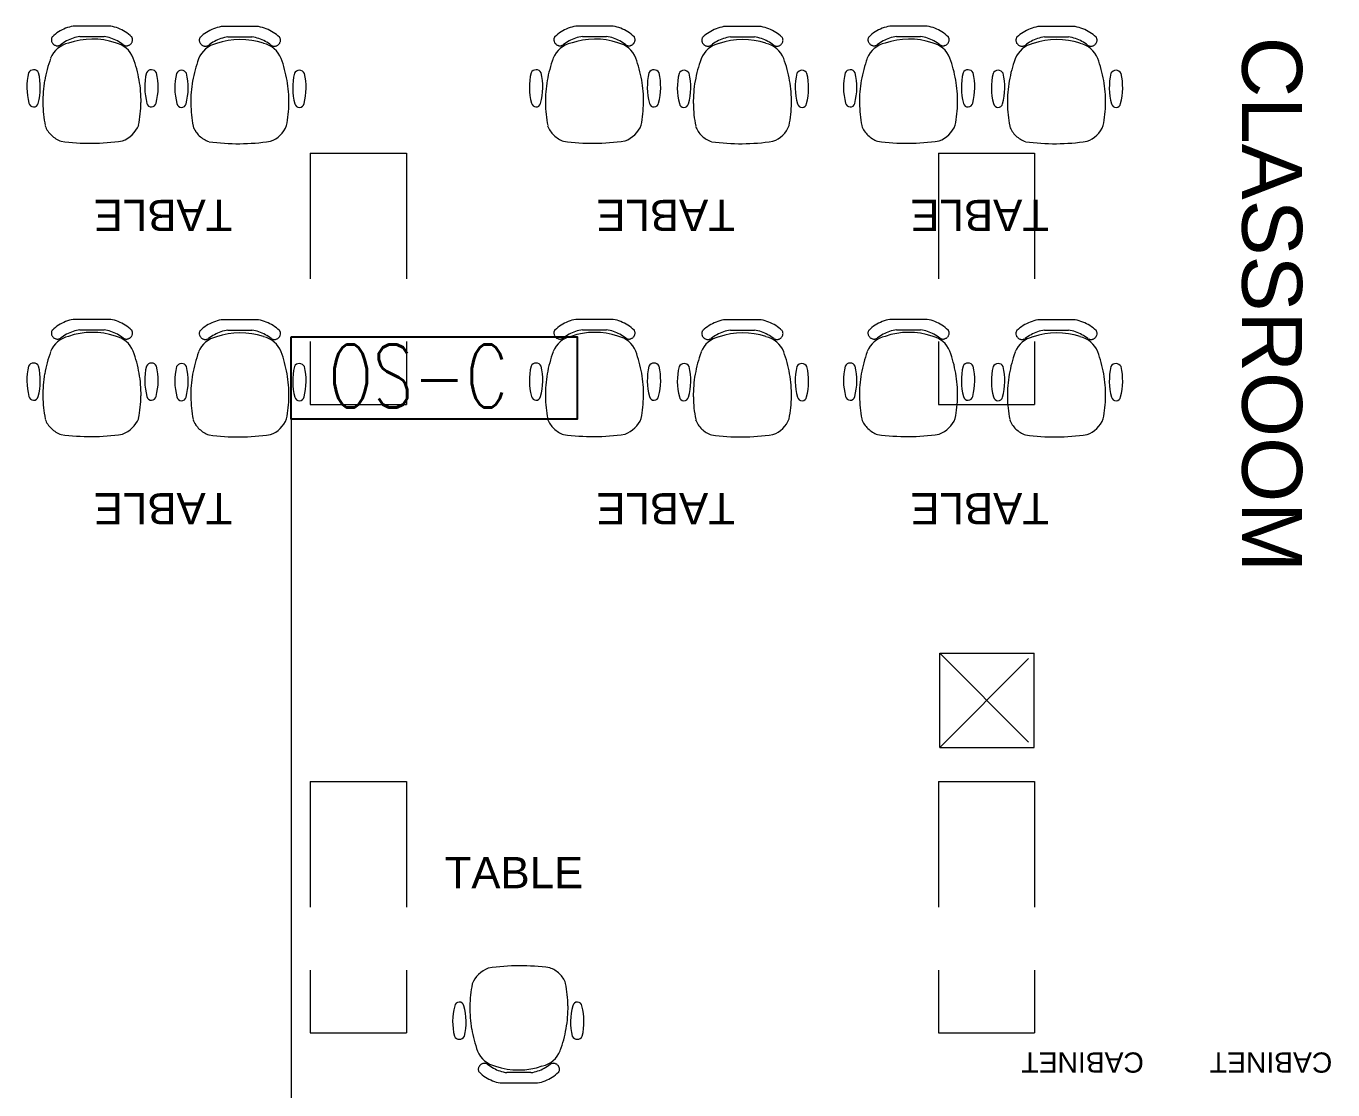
# Model space of a CAD drawing. Extents: x -6172 to 8039, y -4082 to 1639.
# Drawn here: x 520.6 to 770.3, y -257.9 to -54.8 of the extents above; entities that cross this region are included whole.
import ezdxf
from ezdxf.enums import TextEntityAlignment as Align

# ---------------------------------------------------------------- set-up
doc = ezdxf.new("R2010")
doc.units = 0
doc.header["$LTSCALE"] = 96
doc.header["$MEASUREMENT"] = 0
doc.linetypes.add('SHORT_DASHES', pattern=[0.375, 0.25, -0.125])
doc.layers.get('0').update_dxf_attribs({"linetype": 'CONTINUOUS', "lineweight": 0})
for name, color, linetype, lineweight in [('21', 7, 'CONTINUOUS', 0), ('A-ANNO-RMNA', 4, 'CONTINUOUS', 0), ('A-FURN-CHAR', 3, 'CONTINUOUS', 0), ('FLT-Peripheral Wiring', 214, 'CONTINUOUS', 0), ('NTS_NOT_TO_STANDARDS', 7, 'CONTINUOUS', 0)]:
    doc.layers.add(name, color=color, linetype=linetype, lineweight=lineweight)
doc.layers.add('FLT-Occupancy-Sensor', color=160, linetype='CONTINUOUS')
doc.styles.add('ARIAL', font='ARIAL', dxfattribs={"height": 0.2})
doc.styles.add('SIM-00', font='SIMPLEX.SHX', dxfattribs={"width": 0.75})

# ---------------------------------------------------------------- blocks, each defined once
blk = doc.blocks.new('ZZ000001')
at = {"layer": '21', "color": 7, "linetype": 'SHORT_DASHES'}
for p, q in [((574.91, -79.06), (574.91, -127.07)), ((574.91, -79.06), (593.29, -79.06)), ((593.29, -79.06), (593.29, -127.07)), ((694.92, -79.06), (694.92, -127.07)), ((694.92, -79.06), (713.29, -79.06)), ((713.29, -79.06), (713.29, -127.07)), ((574.91, -127.07), (593.29, -127.07)), ((694.92, -127.07), (713.29, -127.07)), ((695.17, -192.57), (713.17, -174.57)), ((695.17, -174.57), (713.17, -192.57)), ((695.17, -192.57), (695.17, -174.57)), ((695.17, -174.57), (713.17, -174.57)), ((713.17, -192.57), (713.17, -174.57)), ((695.17, -192.57), (713.17, -192.57)), ((574.91, -199.07), (574.91, -247.07)), ((574.91, -199.07), (593.29, -199.07)), ((593.29, -199.07), (593.29, -247.07)), ((694.92, -199.07), (694.92, -247.07)), ((694.92, -199.07), (713.29, -199.07)), ((713.29, -199.07), (713.29, -247.07)), ((574.91, -247.07), (593.29, -247.07)), ((694.92, -247.07), (713.29, -247.07))]:
    blk.add_line(p, q, dxfattribs=at)
blk = doc.blocks.new('ZZ000082')
at = {"layer": 'A-FURN-CHAR', "color": 8, "linetype": 'Continuous'}
for p, q in [((611.18, -256.62), (618.35, -256.62)), ((617.07, -254.65), (612.46, -254.65))]:
    blk.add_line(p, q, dxfattribs=at)
for centre, radius, start, end in [((615.06, -275.78), 41.53, 82.2403, 98.4682), ((618.98, -239.5), 5.14, 58.5538, 70.7376), ((610.75, -239.69), 5.3, 110.1727, 158.1288), ((619.03, -239.41), 5.04, 46.2029, 58.5517), ((619.09, -239.35), 4.96, 33.7159, 46.1974), ((619.12, -239.33), 4.91, 21.1507, 33.7063), ((628.8, -242.26), 23.4, 168.7952, 179.3789), ((600.74, -242.17), 23.4, 0.6235, 11.2042), ((613.69, -244.95), 11.58, 164.8601, 193.6697), ((603.39, -242.07), 0.891, 12.9938, 170.677), ((593.1, -244.97), 11.58, 346.3325, 15.5354), ((629.03, -242.26), 23.64, 179.3847, 189.8979), ((600.51, -242.17), 23.64, 350.1071, 0.6174), ((636.21, -244.97), 11.58, 164.467, 193.6699), ((625.92, -242.07), 0.891, 9.3254, 167.0085), ((615.62, -244.95), 11.58, 346.3326, 15.1422), ((629.41, -242.19), 24.02, 189.9022, 200.3038), ((600.13, -242.1), 24.02, 339.7042, 350.1031), ((603.4, -247.2), 1.08, 206.6789, 332.1039), ((625.91, -247.2), 1.08, 207.8985, 333.3234), ((611.27, -248.78), 4.73, 201.7202, 257.8365), ((618.26, -248.74), 4.73, 282.1659, 338.2822), ((608.15, -254.03), 1.14, 168.0972, 179.4295), ((608.14, -254.03), 1.13, 179.4292, 190.8271), ((608.13, -254.03), 1.12, 190.8283, 202.2768), ((608.16, -254.03), 1.15, 156.8329, 168.0953), ((608.13, -254.03), 1.11, 202.2812, 213.7574), ((608.17, -254.03), 1.16, 145.6342, 156.833), ((608.17, -254.04), 1.16, 134.4866, 145.6376), ((612.49, -249.13), 7.59, 225.9465, 237.2951), ((608.18, -254.04), 1.17, 123.3666, 134.4923), ((608.18, -254.04), 1.17, 112.2402, 123.3667), ((608.18, -254.03), 1.16, 101.0905, 112.244), ((608.17, -254.03), 1.16, 89.8912, 101.0941), ((608.17, -254.02), 1.15, 78.624, 89.8912), ((608.18, -254.01), 1.13, 67.2863, 78.6237), ((608.18, -254), 1.13, 55.8858, 67.2879), ((613.54, -247.12), 7.59, 231.2278, 241.3838), ((613.61, -247), 7.73, 241.3784, 251.4129), ((614.68, -240.06), 14.08, 251.7942, 288.9004), ((613.63, -246.92), 7.82, 251.4066, 261.3663), ((615.89, -246.92), 7.82, 278.6359, 288.5956), ((615.92, -247), 7.73, 288.5893, 298.6238), ((615.99, -247.12), 7.59, 298.6187, 308.7747), ((621.35, -254), 1.13, 112.7157, 124.1178), ((621.35, -254.01), 1.13, 101.3776, 112.715), ((621.35, -254.02), 1.15, 90.1134, 101.3806), ((617.04, -249.13), 7.59, 302.7072, 314.0557), ((621.35, -254.03), 1.16, 78.9075, 90.1105), ((621.35, -254.03), 1.16, 67.7588, 78.9124), ((621.35, -254.04), 1.17, 56.6334, 67.76), ((621.35, -254.04), 1.17, 45.5123, 56.6379), ((621.35, -254.04), 1.16, 34.3651, 45.5162), ((621.36, -254.03), 1.16, 23.1686, 34.3674), ((621.4, -254.03), 1.11, 326.2436, 337.7197), ((621.37, -254.03), 1.15, 11.9066, 23.169), ((621.4, -254.03), 1.12, 337.7269, 349.1754), ((621.38, -254.03), 1.14, 0.5741, 11.9064), ((621.39, -254.03), 1.13, 349.1746, 0.5725), ((612.57, -249.01), 7.73, 237.288, 248.4973), ((612.59, -248.94), 7.8, 248.4885, 259.6235), ((616.93, -248.94), 7.8, 280.379, 291.514), ((616.96, -249.01), 7.73, 291.5047, 302.7141)]:
    blk.add_arc(centre, radius, start, end, dxfattribs=at)
blk = doc.blocks.new('ZZ000116')
at = {"layer": 'A-FURN-CHAR', "color": 8, "linetype": 'Continuous'}
for p, q in [((661.05, -110.91), (653.88, -110.91)), ((655.16, -112.88), (659.78, -112.88))]:
    blk.add_line(p, q, dxfattribs=at)
for centre, radius, start, end in [((655.19, -118.4), 7.59, 122.7072, 134.0557), ((655.27, -118.52), 7.73, 111.5047, 122.7141), ((655.3, -118.59), 7.8, 100.379, 111.514), ((659.64, -118.59), 7.8, 68.4885, 79.6235), ((659.67, -118.52), 7.73, 57.288, 68.4973), ((659.74, -118.4), 7.59, 45.9465, 57.2951), ((653.97, -118.79), 4.73, 102.1659, 158.2822), ((650.84, -113.5), 1.13, 169.1746, 180.5725), ((650.85, -113.5), 1.14, 180.5741, 191.9064), ((650.84, -113.5), 1.12, 157.7269, 169.1754), ((650.86, -113.5), 1.15, 191.9066, 203.169), ((650.83, -113.5), 1.11, 146.2435, 157.7197), ((650.87, -113.5), 1.16, 203.1686, 214.3674), ((650.88, -113.49), 1.16, 214.3651, 225.5162), ((650.88, -113.49), 1.17, 225.5123, 236.6379), ((650.88, -113.49), 1.17, 236.6334, 247.76), ((650.88, -113.49), 1.16, 247.7588, 258.9124), ((650.88, -113.5), 1.16, 258.9075, 270.1105), ((650.88, -113.51), 1.15, 270.1134, 281.3806), ((650.88, -113.52), 1.13, 281.3776, 292.715), ((650.88, -113.53), 1.13, 292.7157, 304.1178), ((656.24, -120.41), 7.59, 118.6188, 128.7747), ((656.31, -120.53), 7.73, 108.5893, 118.6239), ((657.56, -127.47), 14.08, 71.7942, 108.9004), ((656.34, -120.61), 7.82, 98.6359, 108.5957), ((658.6, -120.61), 7.82, 71.4066, 81.3663), ((658.63, -120.53), 7.73, 61.3784, 71.4129), ((660.96, -118.75), 4.73, 21.7202, 77.8365), ((658.69, -120.41), 7.59, 51.2278, 61.3838), ((664.05, -113.53), 1.13, 235.8858, 247.2879), ((664.05, -113.52), 1.13, 247.2863, 258.6237), ((664.06, -113.51), 1.15, 258.624, 269.8912), ((664.06, -113.5), 1.16, 269.8912, 281.0941), ((664.06, -113.49), 1.16, 281.0905, 292.244), ((664.05, -113.49), 1.17, 292.2402, 303.3667), ((664.05, -113.49), 1.17, 303.3666, 314.4923), ((664.06, -113.49), 1.16, 314.4866, 325.6376), ((664.06, -113.5), 1.16, 325.6342, 336.833), ((664.1, -113.5), 1.11, 22.2813, 33.7574), ((664.1, -113.5), 1.12, 10.8283, 22.2768), ((664.07, -113.5), 1.15, 336.8329, 348.0953), ((664.08, -113.5), 1.14, 348.0972, 359.4295), ((664.09, -113.5), 1.13, 359.4292, 10.8271), ((672.1, -125.43), 24.02, 159.7041, 170.1031), ((642.82, -125.34), 24.02, 9.9022, 20.3038), ((646.32, -120.33), 1.08, 27.8985, 153.3234), ((636.02, -122.56), 11.58, 344.467, 13.6699), ((679.13, -122.56), 11.58, 166.3325, 195.5354), ((668.83, -120.33), 1.08, 26.6789, 152.1039), ((656.61, -122.58), 11.58, 166.3326, 195.1423), ((671.72, -125.36), 23.64, 170.1071, 180.6174), ((643.2, -125.27), 23.64, 359.3847, 9.8979), ((658.54, -122.58), 11.58, 344.8601, 13.6697), ((646.31, -125.46), 0.891, 189.3254, 347.0085), ((671.49, -125.36), 23.4, 180.6235, 191.2042), ((643.44, -125.27), 23.4, 348.7952, 359.3789), ((668.84, -125.46), 0.891, 192.9938, 350.677), ((653.11, -128.2), 4.91, 201.1507, 213.7063), ((653.14, -128.18), 4.96, 213.7158, 226.1974), ((653.2, -128.12), 5.04, 226.2029, 238.5517), ((661.48, -127.84), 5.3, 290.1727, 338.1288), ((653.25, -128.03), 5.14, 238.5538, 250.7376), ((657.18, -91.74), 41.53, 262.2404, 278.4682)]:
    blk.add_arc(centre, radius, start, end, dxfattribs=at)
blk = doc.blocks.new('ZZ000117')
at = {"layer": 'A-FURN-CHAR', "color": 8, "linetype": 'Continuous'}
for p, q in [((632.79, -110.83), (625.62, -110.83)), ((626.9, -112.8), (631.51, -112.79))]:
    blk.add_line(p, q, dxfattribs=at)
for centre, radius, start, end in [((626.93, -118.31), 7.59, 122.7072, 134.0557), ((627.01, -118.43), 7.73, 111.5047, 122.7141), ((627.04, -118.5), 7.8, 100.379, 111.514), ((631.37, -118.5), 7.8, 68.4885, 79.6235), ((631.4, -118.43), 7.73, 57.288, 68.4973), ((631.48, -118.31), 7.59, 45.9465, 57.2951), ((625.71, -118.7), 4.73, 102.1659, 158.2822), ((622.58, -113.42), 1.13, 169.1746, 180.5725), ((622.59, -113.42), 1.14, 180.5741, 191.9064), ((622.57, -113.42), 1.12, 157.7269, 169.1754), ((622.6, -113.41), 1.15, 191.9066, 203.169), ((622.57, -113.41), 1.11, 146.2435, 157.7197), ((622.61, -113.41), 1.16, 203.1686, 214.3674), ((622.62, -113.41), 1.16, 214.3651, 225.5162), ((622.62, -113.4), 1.17, 225.5123, 236.6379), ((622.62, -113.4), 1.17, 236.6334, 247.76), ((622.62, -113.41), 1.16, 247.7588, 258.9124), ((622.62, -113.42), 1.16, 258.9075, 270.1105), ((622.62, -113.43), 1.15, 270.1134, 281.3806), ((622.62, -113.44), 1.13, 281.3776, 292.715), ((622.62, -113.45), 1.13, 292.7157, 304.1178), ((627.98, -120.32), 7.59, 118.6188, 128.7747), ((628.05, -120.44), 7.73, 108.5893, 118.6239), ((629.29, -127.38), 14.08, 71.7942, 108.9004), ((628.08, -120.52), 7.82, 98.6359, 108.5957), ((630.34, -120.52), 7.82, 71.4066, 81.3663), ((630.36, -120.44), 7.73, 61.3784, 71.4129), ((632.7, -118.66), 4.73, 21.7202, 77.8365), ((630.43, -120.32), 7.59, 51.2278, 61.3838), ((635.79, -113.44), 1.13, 235.8858, 247.2879), ((635.79, -113.44), 1.13, 247.2863, 258.6237), ((635.8, -113.43), 1.15, 258.624, 269.8912), ((635.8, -113.42), 1.16, 269.8912, 281.0941), ((635.79, -113.41), 1.16, 281.0905, 292.244), ((635.79, -113.4), 1.17, 292.2402, 303.3667), ((635.79, -113.4), 1.17, 303.3666, 314.4923), ((635.8, -113.41), 1.16, 314.4866, 325.6376), ((635.8, -113.41), 1.16, 325.6342, 336.833), ((635.84, -113.41), 1.11, 22.2813, 33.7574), ((635.81, -113.41), 1.15, 336.8329, 348.0953), ((635.84, -113.42), 1.12, 10.8283, 22.2768), ((635.82, -113.42), 1.14, 348.0972, 359.4295), ((635.83, -113.42), 1.13, 359.4292, 10.8271), ((643.84, -125.34), 24.02, 159.7041, 170.1031), ((614.56, -125.25), 24.02, 9.9022, 20.3038), ((628.35, -122.49), 11.58, 166.3326, 195.1423), ((618.06, -120.24), 1.08, 27.8985, 153.3234), ((607.76, -122.47), 11.58, 344.467, 13.6699), ((650.87, -122.47), 11.58, 166.3325, 195.5354), ((640.57, -120.24), 1.08, 26.6789, 152.1039), ((630.28, -122.49), 11.58, 344.8601, 13.6697), ((643.46, -125.27), 23.64, 170.1071, 180.6174), ((614.94, -125.18), 23.64, 359.3847, 9.8979), ((618.05, -125.37), 0.891, 189.3254, 347.0085), ((643.23, -125.27), 23.4, 180.6235, 191.2042), ((615.17, -125.18), 23.4, 348.7952, 359.3789), ((640.58, -125.37), 0.891, 192.9938, 350.677), ((633.22, -127.75), 5.3, 290.1727, 338.1288), ((624.84, -128.12), 4.91, 201.1507, 213.7063), ((624.88, -128.09), 4.96, 213.7158, 226.1974), ((624.94, -128.03), 5.04, 226.2029, 238.5517), ((624.99, -127.95), 5.14, 238.5538, 250.7376), ((628.91, -91.66), 41.53, 262.2404, 278.4682)]:
    blk.add_arc(centre, radius, start, end, dxfattribs=at)
blk = doc.blocks.new('ZZ000120')
at = {"layer": 'A-FURN-CHAR', "color": 8, "linetype": 'Continuous'}
for p, q in [((721.05, -110.91), (713.88, -110.91)), ((715.16, -112.88), (719.78, -112.88))]:
    blk.add_line(p, q, dxfattribs=at)
for centre, radius, start, end in [((715.19, -118.4), 7.59, 122.7072, 134.0557), ((715.27, -118.52), 7.73, 111.5047, 122.7141), ((715.3, -118.59), 7.8, 100.379, 111.514), ((719.64, -118.59), 7.8, 68.4885, 79.6235), ((719.67, -118.52), 7.73, 57.288, 68.4973), ((719.74, -118.4), 7.59, 45.9465, 57.2951), ((713.97, -118.79), 4.73, 102.1659, 158.2822), ((710.84, -113.5), 1.13, 169.1746, 180.5725), ((710.85, -113.5), 1.14, 180.5741, 191.9064), ((710.84, -113.5), 1.12, 157.7269, 169.1754), ((710.86, -113.5), 1.15, 191.9066, 203.169), ((710.83, -113.5), 1.11, 146.2435, 157.7197), ((710.87, -113.5), 1.16, 203.1686, 214.3674), ((710.88, -113.49), 1.16, 214.3651, 225.5162), ((710.88, -113.49), 1.17, 225.5123, 236.6379), ((710.88, -113.49), 1.17, 236.6334, 247.76), ((710.88, -113.49), 1.16, 247.7588, 258.9124), ((710.88, -113.5), 1.16, 258.9075, 270.1105), ((710.88, -113.51), 1.15, 270.1134, 281.3806), ((710.88, -113.52), 1.13, 281.3776, 292.715), ((710.88, -113.53), 1.13, 292.7157, 304.1178), ((716.24, -120.41), 7.59, 118.6188, 128.7747), ((716.31, -120.53), 7.73, 108.5893, 118.6239), ((717.56, -127.47), 14.08, 71.7942, 108.9004), ((716.34, -120.61), 7.82, 98.6359, 108.5957), ((718.6, -120.61), 7.82, 71.4066, 81.3663), ((718.63, -120.53), 7.73, 61.3784, 71.4129), ((720.96, -118.75), 4.73, 21.7202, 77.8365), ((718.69, -120.41), 7.59, 51.2278, 61.3838), ((724.05, -113.53), 1.13, 235.8858, 247.2879), ((724.05, -113.52), 1.13, 247.2863, 258.6237), ((724.06, -113.51), 1.15, 258.624, 269.8912), ((724.06, -113.5), 1.16, 269.8912, 281.0941), ((724.06, -113.49), 1.16, 281.0905, 292.244), ((724.05, -113.49), 1.17, 292.2402, 303.3667), ((724.05, -113.49), 1.17, 303.3666, 314.4923), ((724.06, -113.49), 1.16, 314.4866, 325.6376), ((724.06, -113.5), 1.16, 325.6342, 336.833), ((724.1, -113.5), 1.11, 22.2813, 33.7574), ((724.1, -113.5), 1.12, 10.8283, 22.2768), ((724.07, -113.5), 1.15, 336.8329, 348.0953), ((724.08, -113.5), 1.14, 348.0972, 359.4295), ((724.09, -113.5), 1.13, 359.4292, 10.8271), ((732.1, -125.43), 24.02, 159.7041, 170.1031), ((702.82, -125.34), 24.02, 9.9022, 20.3038), ((706.32, -120.33), 1.08, 27.8985, 153.3234), ((696.02, -122.56), 11.58, 344.467, 13.6699), ((739.13, -122.56), 11.58, 166.3325, 195.5354), ((728.83, -120.33), 1.08, 26.6789, 152.1039), ((716.61, -122.58), 11.58, 166.3326, 195.1423), ((731.72, -125.36), 23.64, 170.1071, 180.6174), ((703.2, -125.27), 23.64, 359.3847, 9.8979), ((718.54, -122.58), 11.58, 344.8601, 13.6697), ((706.31, -125.46), 0.891, 189.3254, 347.0085), ((731.49, -125.36), 23.4, 180.6235, 191.2042), ((703.44, -125.27), 23.4, 348.7952, 359.3789), ((728.84, -125.46), 0.891, 192.9938, 350.677), ((713.11, -128.2), 4.91, 201.1507, 213.7063), ((713.14, -128.18), 4.96, 213.7158, 226.1974), ((713.2, -128.12), 5.04, 226.2029, 238.5517), ((721.48, -127.84), 5.3, 290.1727, 338.1288), ((713.25, -128.03), 5.14, 238.5538, 250.7376), ((717.18, -91.74), 41.53, 262.2404, 278.4682)]:
    blk.add_arc(centre, radius, start, end, dxfattribs=at)
blk = doc.blocks.new('ZZ000121')
at = {"layer": 'A-FURN-CHAR', "color": 8, "linetype": 'Continuous'}
for p, q in [((692.79, -110.83), (685.62, -110.83)), ((686.9, -112.8), (691.51, -112.79))]:
    blk.add_line(p, q, dxfattribs=at)
for centre, radius, start, end in [((686.93, -118.31), 7.59, 122.7072, 134.0557), ((687.01, -118.43), 7.73, 111.5047, 122.7141), ((687.04, -118.5), 7.8, 100.379, 111.514), ((691.38, -118.5), 7.8, 68.4885, 79.6235), ((691.4, -118.43), 7.73, 57.288, 68.4973), ((691.48, -118.31), 7.59, 45.9465, 57.2951), ((685.71, -118.7), 4.73, 102.1659, 158.2822), ((682.58, -113.42), 1.13, 169.1746, 180.5725), ((682.59, -113.42), 1.14, 180.5741, 191.9064), ((682.57, -113.42), 1.12, 157.7269, 169.1754), ((682.6, -113.41), 1.15, 191.9066, 203.169), ((682.57, -113.41), 1.11, 146.2435, 157.7197), ((682.61, -113.41), 1.16, 203.1686, 214.3674), ((682.62, -113.41), 1.16, 214.3651, 225.5162), ((682.62, -113.4), 1.17, 225.5123, 236.6379), ((682.62, -113.4), 1.17, 236.6334, 247.76), ((682.62, -113.41), 1.16, 247.7588, 258.9124), ((682.62, -113.42), 1.16, 258.9075, 270.1105), ((682.62, -113.43), 1.15, 270.1134, 281.3806), ((682.62, -113.44), 1.13, 281.3776, 292.715), ((682.62, -113.45), 1.13, 292.7157, 304.1178), ((687.98, -120.32), 7.59, 118.6188, 128.7747), ((688.05, -120.44), 7.73, 108.5893, 118.6239), ((689.29, -127.38), 14.08, 71.7942, 108.9004), ((688.08, -120.52), 7.82, 98.6359, 108.5957), ((690.34, -120.52), 7.82, 71.4066, 81.3663), ((690.36, -120.44), 7.73, 61.3784, 71.4129), ((692.7, -118.66), 4.73, 21.7202, 77.8365), ((690.43, -120.32), 7.59, 51.2278, 61.3838), ((695.79, -113.44), 1.13, 235.8858, 247.2879), ((695.79, -113.44), 1.13, 247.2863, 258.6237), ((695.8, -113.43), 1.15, 258.624, 269.8912), ((695.8, -113.42), 1.16, 269.8912, 281.0941), ((695.79, -113.41), 1.16, 281.0905, 292.244), ((695.79, -113.4), 1.17, 292.2402, 303.3667), ((695.79, -113.4), 1.17, 303.3666, 314.4923), ((695.8, -113.41), 1.16, 314.4866, 325.6376), ((695.8, -113.41), 1.16, 325.6342, 336.833), ((695.84, -113.41), 1.11, 22.2813, 33.7574), ((695.81, -113.41), 1.15, 336.8329, 348.0953), ((695.84, -113.42), 1.12, 10.8283, 22.2768), ((695.82, -113.42), 1.14, 348.0972, 359.4295), ((695.83, -113.42), 1.13, 359.4292, 10.8271), ((703.84, -125.34), 24.02, 159.7041, 170.1031), ((674.56, -125.25), 24.02, 9.9022, 20.3038), ((688.35, -122.49), 11.58, 166.3326, 195.1423), ((678.06, -120.24), 1.08, 27.8985, 153.3234), ((667.76, -122.47), 11.58, 344.467, 13.6699), ((710.87, -122.47), 11.58, 166.3325, 195.5354), ((700.57, -120.24), 1.08, 26.6789, 152.1039), ((690.28, -122.49), 11.58, 344.8601, 13.6697), ((703.46, -125.27), 23.64, 170.1071, 180.6174), ((674.94, -125.18), 23.64, 359.3847, 9.8979), ((678.05, -125.37), 0.891, 189.3254, 347.0085), ((703.23, -125.27), 23.4, 180.6235, 191.2042), ((675.17, -125.18), 23.4, 348.7952, 359.3789), ((700.58, -125.37), 0.891, 192.9938, 350.677), ((693.22, -127.75), 5.3, 290.1727, 338.1288), ((684.84, -128.12), 4.91, 201.1507, 213.7063), ((684.88, -128.09), 4.96, 213.7158, 226.1974), ((684.94, -128.03), 5.04, 226.2029, 238.5517), ((684.99, -127.95), 5.14, 238.5538, 250.7376), ((688.91, -91.66), 41.53, 262.2404, 278.4682)]:
    blk.add_arc(centre, radius, start, end, dxfattribs=at)
blk = doc.blocks.new('ZZ000122')
at = {"layer": 'A-FURN-CHAR', "color": 8, "linetype": 'Continuous'}
for p, q in [((661.05, -54.91), (653.88, -54.91)), ((655.16, -56.88), (659.78, -56.88))]:
    blk.add_line(p, q, dxfattribs=at)
for centre, radius, start, end in [((655.3, -62.59), 7.8, 100.379, 111.514), ((659.64, -62.59), 7.8, 68.4885, 79.6235), ((650.84, -57.5), 1.13, 169.1746, 180.5725), ((650.84, -57.5), 1.12, 157.7269, 169.1754), ((650.83, -57.5), 1.11, 146.2435, 157.7197), ((655.19, -62.4), 7.59, 122.7072, 134.0557), ((655.27, -62.52), 7.73, 111.5047, 122.7141), ((656.31, -64.53), 7.73, 108.5893, 118.6239), ((657.56, -71.47), 14.08, 71.7942, 108.9004), ((656.34, -64.61), 7.82, 98.6359, 108.5957), ((658.6, -64.61), 7.82, 71.4066, 81.3663), ((658.63, -64.53), 7.73, 61.3784, 71.4129), ((659.67, -62.52), 7.73, 57.288, 68.4973), ((659.74, -62.4), 7.59, 45.9465, 57.2951), ((664.1, -57.5), 1.11, 22.2813, 33.7574), ((664.1, -57.5), 1.12, 10.8283, 22.2768), ((664.09, -57.5), 1.13, 359.4292, 10.8271), ((653.97, -62.79), 4.73, 102.1659, 158.2822), ((650.85, -57.5), 1.14, 180.5741, 191.9064), ((650.86, -57.5), 1.15, 191.9066, 203.169), ((650.87, -57.5), 1.16, 203.1686, 214.3674), ((650.88, -57.49), 1.16, 214.3651, 225.5162), ((650.88, -57.49), 1.17, 225.5123, 236.6379), ((650.88, -57.49), 1.17, 236.6334, 247.76), ((650.88, -57.49), 1.16, 247.7588, 258.9124), ((650.88, -57.5), 1.16, 258.9075, 270.1105), ((650.88, -57.51), 1.15, 270.1134, 281.3806), ((650.88, -57.52), 1.13, 281.3776, 292.715), ((650.88, -57.53), 1.13, 292.7157, 304.1178), ((656.24, -64.41), 7.59, 118.6188, 128.7747), ((660.96, -62.75), 4.73, 21.7202, 77.8365), ((658.69, -64.41), 7.59, 51.2278, 61.3838), ((664.05, -57.53), 1.13, 235.8858, 247.2879), ((664.05, -57.52), 1.13, 247.2863, 258.6237), ((664.06, -57.51), 1.15, 258.624, 269.8912), ((664.06, -57.5), 1.16, 269.8912, 281.0941), ((664.06, -57.49), 1.16, 281.0905, 292.244), ((664.05, -57.49), 1.17, 292.2402, 303.3667), ((664.05, -57.49), 1.17, 303.3666, 314.4923), ((664.06, -57.49), 1.16, 314.4866, 325.6376), ((664.06, -57.5), 1.16, 325.6342, 336.833), ((664.07, -57.5), 1.15, 336.8329, 348.0953), ((664.08, -57.5), 1.14, 348.0972, 359.4295), ((672.1, -69.43), 24.02, 159.7041, 170.1031), ((642.82, -69.34), 24.02, 9.9022, 20.3038), ((656.61, -66.58), 11.58, 166.3326, 195.1423), ((646.32, -64.33), 1.08, 27.8985, 153.3234), ((636.02, -66.56), 11.58, 344.467, 13.6699), ((679.13, -66.56), 11.58, 166.3325, 195.5354), ((668.83, -64.33), 1.08, 26.6789, 152.1039), ((658.54, -66.58), 11.58, 344.8601, 13.6697), ((671.72, -69.36), 23.64, 170.1071, 180.6174), ((643.2, -69.27), 23.64, 359.3847, 9.8979), ((646.31, -69.46), 0.891, 189.3254, 347.0085), ((671.49, -69.36), 23.4, 180.6235, 191.2042), ((643.44, -69.27), 23.4, 348.7952, 359.3789), ((668.84, -69.46), 0.891, 192.9938, 350.677), ((653.11, -72.2), 4.91, 201.1507, 213.7063), ((661.48, -71.84), 5.3, 290.1727, 338.1288), ((653.14, -72.18), 4.96, 213.7158, 226.1974), ((653.2, -72.12), 5.04, 226.2029, 238.5517), ((653.25, -72.03), 5.14, 238.5538, 250.7376), ((657.18, -35.74), 41.53, 262.2404, 278.4682)]:
    blk.add_arc(centre, radius, start, end, dxfattribs=at)
blk = doc.blocks.new('ZZ000123')
at = {"layer": 'A-FURN-CHAR', "color": 8, "linetype": 'Continuous'}
for p, q in [((632.79, -54.83), (625.62, -54.83)), ((626.9, -56.8), (631.51, -56.79))]:
    blk.add_line(p, q, dxfattribs=at)
for centre, radius, start, end in [((627.04, -62.5), 7.8, 100.379, 111.514), ((631.37, -62.5), 7.8, 68.4885, 79.6235), ((622.58, -57.42), 1.13, 169.1746, 180.5725), ((622.57, -57.42), 1.12, 157.7269, 169.1754), ((622.57, -57.41), 1.11, 146.2435, 157.7197), ((626.93, -62.31), 7.59, 122.7072, 134.0557), ((627.01, -62.43), 7.73, 111.5047, 122.7141), ((628.05, -64.44), 7.73, 108.5893, 118.6239), ((629.29, -71.38), 14.08, 71.7942, 108.9004), ((628.08, -64.52), 7.82, 98.6359, 108.5957), ((630.34, -64.52), 7.82, 71.4066, 81.3663), ((630.36, -64.44), 7.73, 61.3784, 71.4129), ((631.4, -62.43), 7.73, 57.288, 68.4973), ((631.48, -62.31), 7.59, 45.9465, 57.2951), ((635.84, -57.41), 1.11, 22.2813, 33.7574), ((635.84, -57.42), 1.12, 10.8283, 22.2768), ((635.83, -57.42), 1.13, 359.4292, 10.8271), ((625.71, -62.7), 4.73, 102.1659, 158.2822), ((622.59, -57.42), 1.14, 180.5741, 191.9064), ((622.6, -57.41), 1.15, 191.9066, 203.169), ((622.61, -57.41), 1.16, 203.1686, 214.3674), ((622.62, -57.41), 1.16, 214.3651, 225.5162), ((622.62, -57.4), 1.17, 225.5123, 236.6379), ((622.62, -57.4), 1.17, 236.6334, 247.76), ((622.62, -57.41), 1.16, 247.7588, 258.9124), ((622.62, -57.42), 1.16, 258.9075, 270.1105), ((622.62, -57.43), 1.15, 270.1134, 281.3806), ((622.62, -57.44), 1.13, 281.3776, 292.715), ((622.62, -57.45), 1.13, 292.7157, 304.1178), ((627.98, -64.32), 7.59, 118.6188, 128.7747), ((632.7, -62.66), 4.73, 21.7202, 77.8365), ((630.43, -64.32), 7.59, 51.2278, 61.3838), ((635.79, -57.44), 1.13, 235.8858, 247.2879), ((635.79, -57.44), 1.13, 247.2863, 258.6237), ((635.8, -57.43), 1.15, 258.624, 269.8912), ((635.8, -57.42), 1.16, 269.8912, 281.0941), ((635.79, -57.41), 1.16, 281.0905, 292.244), ((635.79, -57.4), 1.17, 292.2402, 303.3667), ((635.79, -57.4), 1.17, 303.3666, 314.4923), ((635.8, -57.41), 1.16, 314.4866, 325.6376), ((635.8, -57.41), 1.16, 325.6342, 336.833), ((635.81, -57.41), 1.15, 336.8329, 348.0953), ((635.82, -57.42), 1.14, 348.0972, 359.4295), ((643.84, -69.34), 24.02, 159.7041, 170.1031), ((614.56, -69.25), 24.02, 9.9022, 20.3038), ((628.35, -66.49), 11.58, 166.3326, 195.1423), ((618.06, -64.24), 1.08, 27.8985, 153.3234), ((607.76, -66.47), 11.58, 344.467, 13.6699), ((650.87, -66.47), 11.58, 166.3325, 195.5354), ((640.57, -64.24), 1.08, 26.6789, 152.1039), ((630.28, -66.49), 11.58, 344.8601, 13.6697), ((643.46, -69.27), 23.64, 170.1071, 180.6174), ((614.94, -69.18), 23.64, 359.3847, 9.8979), ((618.05, -69.37), 0.891, 189.3254, 347.0085), ((643.23, -69.27), 23.4, 180.6235, 191.2042), ((615.17, -69.18), 23.4, 348.7952, 359.3789), ((640.58, -69.37), 0.891, 192.9938, 350.677), ((624.84, -72.12), 4.91, 201.1507, 213.7063), ((624.88, -72.09), 4.96, 213.7158, 226.1974), ((633.22, -71.75), 5.3, 290.1727, 338.1288), ((624.94, -72.03), 5.04, 226.2029, 238.5517), ((624.99, -71.95), 5.14, 238.5538, 250.7376), ((628.91, -35.66), 41.53, 262.2404, 278.4682)]:
    blk.add_arc(centre, radius, start, end, dxfattribs=at)
blk = doc.blocks.new('ZZ000125')
at = {"layer": 'A-FURN-CHAR', "color": 8, "linetype": 'Continuous'}
for p, q in [((721.05, -54.91), (713.88, -54.91)), ((715.16, -56.88), (719.78, -56.88))]:
    blk.add_line(p, q, dxfattribs=at)
for centre, radius, start, end in [((715.3, -62.59), 7.8, 100.379, 111.514), ((719.64, -62.59), 7.8, 68.4885, 79.6235), ((710.84, -57.5), 1.13, 169.1746, 180.5725), ((710.84, -57.5), 1.12, 157.7269, 169.1754), ((710.83, -57.5), 1.11, 146.2435, 157.7197), ((715.19, -62.4), 7.59, 122.7072, 134.0557), ((715.27, -62.52), 7.73, 111.5047, 122.7141), ((716.31, -64.53), 7.73, 108.5893, 118.6239), ((717.56, -71.47), 14.08, 71.7942, 108.9004), ((716.34, -64.61), 7.82, 98.6359, 108.5957), ((718.6, -64.61), 7.82, 71.4066, 81.3663), ((718.63, -64.53), 7.73, 61.3784, 71.4129), ((719.67, -62.52), 7.73, 57.288, 68.4973), ((719.74, -62.4), 7.59, 45.9465, 57.2951), ((724.1, -57.5), 1.11, 22.2813, 33.7574), ((724.1, -57.5), 1.12, 10.8283, 22.2768), ((724.09, -57.5), 1.13, 359.4292, 10.8271), ((713.97, -62.79), 4.73, 102.1659, 158.2822), ((710.85, -57.5), 1.14, 180.5741, 191.9064), ((710.86, -57.5), 1.15, 191.9066, 203.169), ((710.87, -57.5), 1.16, 203.1686, 214.3674), ((710.88, -57.49), 1.16, 214.3651, 225.5162), ((710.88, -57.49), 1.17, 225.5123, 236.6379), ((710.88, -57.49), 1.17, 236.6334, 247.76), ((710.88, -57.49), 1.16, 247.7588, 258.9124), ((710.88, -57.5), 1.16, 258.9075, 270.1105), ((710.88, -57.51), 1.15, 270.1134, 281.3806), ((710.88, -57.52), 1.13, 281.3776, 292.715), ((710.88, -57.53), 1.13, 292.7157, 304.1178), ((716.24, -64.41), 7.59, 118.6188, 128.7747), ((720.96, -62.75), 4.73, 21.7202, 77.8365), ((718.69, -64.41), 7.59, 51.2278, 61.3838), ((724.05, -57.53), 1.13, 235.8858, 247.2879), ((724.05, -57.52), 1.13, 247.2863, 258.6237), ((724.06, -57.51), 1.15, 258.624, 269.8912), ((724.06, -57.5), 1.16, 269.8912, 281.0941), ((724.06, -57.49), 1.16, 281.0905, 292.244), ((724.05, -57.49), 1.17, 292.2402, 303.3667), ((724.05, -57.49), 1.17, 303.3666, 314.4923), ((724.06, -57.49), 1.16, 314.4866, 325.6376), ((724.06, -57.5), 1.16, 325.6342, 336.833), ((724.07, -57.5), 1.15, 336.8329, 348.0953), ((724.08, -57.5), 1.14, 348.0972, 359.4295), ((732.1, -69.43), 24.02, 159.7041, 170.1031), ((702.82, -69.34), 24.02, 9.9022, 20.3038), ((716.61, -66.58), 11.58, 166.3326, 195.1423), ((706.32, -64.33), 1.08, 27.8985, 153.3234), ((696.02, -66.56), 11.58, 344.467, 13.6699), ((739.13, -66.56), 11.58, 166.3325, 195.5354), ((728.83, -64.33), 1.08, 26.6789, 152.1039), ((718.54, -66.58), 11.58, 344.8601, 13.6697), ((731.72, -69.36), 23.64, 170.1071, 180.6174), ((703.2, -69.27), 23.64, 359.3847, 9.8979), ((706.31, -69.46), 0.891, 189.3254, 347.0085), ((731.49, -69.36), 23.4, 180.6235, 191.2042), ((703.44, -69.27), 23.4, 348.7952, 359.3789), ((728.84, -69.46), 0.891, 192.9938, 350.677), ((713.11, -72.2), 4.91, 201.1507, 213.7063), ((721.48, -71.84), 5.3, 290.1727, 338.1288), ((713.14, -72.18), 4.96, 213.7158, 226.1974), ((713.2, -72.12), 5.04, 226.2029, 238.5517), ((713.25, -72.03), 5.14, 238.5538, 250.7376), ((717.18, -35.74), 41.53, 262.2404, 278.4682)]:
    blk.add_arc(centre, radius, start, end, dxfattribs=at)
blk = doc.blocks.new('ZZ000126')
at = {"layer": 'A-FURN-CHAR', "color": 8, "linetype": 'Continuous'}
for p, q in [((692.79, -54.83), (685.62, -54.83)), ((686.9, -56.8), (691.51, -56.79))]:
    blk.add_line(p, q, dxfattribs=at)
for centre, radius, start, end in [((687.04, -62.5), 7.8, 100.379, 111.514), ((691.38, -62.5), 7.8, 68.4885, 79.6235), ((682.58, -57.42), 1.13, 169.1746, 180.5725), ((682.57, -57.42), 1.12, 157.7269, 169.1754), ((682.57, -57.41), 1.11, 146.2435, 157.7197), ((686.93, -62.31), 7.59, 122.7072, 134.0557), ((687.01, -62.43), 7.73, 111.5047, 122.7141), ((688.05, -64.44), 7.73, 108.5893, 118.6239), ((689.29, -71.38), 14.08, 71.7942, 108.9004), ((688.08, -64.52), 7.82, 98.6359, 108.5957), ((690.34, -64.52), 7.82, 71.4066, 81.3663), ((690.36, -64.44), 7.73, 61.3784, 71.4129), ((691.4, -62.43), 7.73, 57.288, 68.4973), ((691.48, -62.31), 7.59, 45.9465, 57.2951), ((695.84, -57.41), 1.11, 22.2813, 33.7574), ((695.84, -57.42), 1.12, 10.8283, 22.2768), ((695.83, -57.42), 1.13, 359.4292, 10.8271), ((685.71, -62.7), 4.73, 102.1659, 158.2822), ((682.59, -57.42), 1.14, 180.5741, 191.9064), ((682.6, -57.41), 1.15, 191.9066, 203.169), ((682.61, -57.41), 1.16, 203.1686, 214.3674), ((682.62, -57.41), 1.16, 214.3651, 225.5162), ((682.62, -57.4), 1.17, 225.5123, 236.6379), ((682.62, -57.4), 1.17, 236.6334, 247.76), ((682.62, -57.41), 1.16, 247.7588, 258.9124), ((682.62, -57.42), 1.16, 258.9075, 270.1105), ((682.62, -57.43), 1.15, 270.1134, 281.3806), ((682.62, -57.44), 1.13, 281.3776, 292.715), ((682.62, -57.45), 1.13, 292.7157, 304.1178), ((687.98, -64.32), 7.59, 118.6188, 128.7747), ((692.7, -62.66), 4.73, 21.7202, 77.8365), ((690.43, -64.32), 7.59, 51.2278, 61.3838), ((695.79, -57.44), 1.13, 235.8858, 247.2879), ((695.79, -57.44), 1.13, 247.2863, 258.6237), ((695.8, -57.43), 1.15, 258.624, 269.8912), ((695.8, -57.42), 1.16, 269.8912, 281.0941), ((695.79, -57.41), 1.16, 281.0905, 292.244), ((695.79, -57.4), 1.17, 292.2402, 303.3667), ((695.79, -57.4), 1.17, 303.3666, 314.4923), ((695.8, -57.41), 1.16, 314.4866, 325.6376), ((695.8, -57.41), 1.16, 325.6342, 336.833), ((695.81, -57.41), 1.15, 336.8329, 348.0953), ((695.82, -57.42), 1.14, 348.0972, 359.4295), ((703.84, -69.34), 24.02, 159.7041, 170.1031), ((674.56, -69.25), 24.02, 9.9022, 20.3038), ((688.35, -66.49), 11.58, 166.3326, 195.1423), ((678.06, -64.24), 1.08, 27.8985, 153.3234), ((667.76, -66.47), 11.58, 344.467, 13.6699), ((710.87, -66.47), 11.58, 166.3325, 195.5354), ((700.57, -64.24), 1.08, 26.6789, 152.1039), ((690.28, -66.49), 11.58, 344.8601, 13.6697), ((703.46, -69.27), 23.64, 170.1071, 180.6174), ((674.94, -69.18), 23.64, 359.3847, 9.8979), ((678.05, -69.37), 0.891, 189.3254, 347.0085), ((703.23, -69.27), 23.4, 180.6235, 191.2042), ((675.17, -69.18), 23.4, 348.7952, 359.3789), ((700.58, -69.37), 0.891, 192.9938, 350.677), ((684.84, -72.12), 4.91, 201.1507, 213.7063), ((684.88, -72.09), 4.96, 213.7158, 226.1974), ((693.22, -71.75), 5.3, 290.1727, 338.1288), ((684.94, -72.03), 5.04, 226.2029, 238.5517), ((684.99, -71.95), 5.14, 238.5538, 250.7376), ((688.91, -35.66), 41.53, 262.2404, 278.4682)]:
    blk.add_arc(centre, radius, start, end, dxfattribs=at)
blk = doc.blocks.new('ZZ000132')
at = {"layer": 'A-FURN-CHAR', "color": 8, "linetype": 'Continuous'}
for p, q in [((565.05, -110.91), (557.88, -110.91)), ((559.16, -112.88), (563.78, -112.88))]:
    blk.add_line(p, q, dxfattribs=at)
for centre, radius, start, end in [((559.19, -118.4), 7.59, 122.7072, 134.0557), ((559.27, -118.52), 7.73, 111.5047, 122.7141), ((559.3, -118.59), 7.8, 100.379, 111.514), ((563.64, -118.59), 7.8, 68.4885, 79.6235), ((563.67, -118.52), 7.73, 57.288, 68.4973), ((563.74, -118.4), 7.59, 45.9465, 57.2951), ((557.97, -118.79), 4.73, 102.1659, 158.2822), ((554.84, -113.5), 1.13, 169.1746, 180.5725), ((554.85, -113.5), 1.14, 180.5741, 191.9064), ((554.84, -113.5), 1.12, 157.7269, 169.1754), ((554.86, -113.5), 1.15, 191.9066, 203.169), ((554.83, -113.5), 1.11, 146.2435, 157.7197), ((554.87, -113.5), 1.16, 203.1686, 214.3674), ((554.88, -113.49), 1.16, 214.3651, 225.5162), ((554.88, -113.49), 1.17, 225.5123, 236.6379), ((554.88, -113.49), 1.17, 236.6334, 247.76), ((554.88, -113.49), 1.16, 247.7588, 258.9124), ((554.88, -113.5), 1.16, 258.9075, 270.1105), ((554.88, -113.51), 1.15, 270.1134, 281.3806), ((554.88, -113.52), 1.13, 281.3776, 292.715), ((554.88, -113.53), 1.13, 292.7157, 304.1178), ((560.24, -120.41), 7.59, 118.6188, 128.7747), ((560.31, -120.53), 7.73, 108.5893, 118.6239), ((561.56, -127.47), 14.08, 71.7942, 108.9004), ((560.34, -120.61), 7.82, 98.6359, 108.5957), ((562.6, -120.61), 7.82, 71.4066, 81.3663), ((562.63, -120.53), 7.73, 61.3784, 71.4129), ((564.96, -118.75), 4.73, 21.7202, 77.8365), ((562.69, -120.41), 7.59, 51.2278, 61.3838), ((568.05, -113.53), 1.13, 235.8858, 247.2879), ((568.05, -113.52), 1.13, 247.2863, 258.6237), ((568.06, -113.51), 1.15, 258.624, 269.8912), ((568.06, -113.5), 1.16, 269.8912, 281.0941), ((568.06, -113.49), 1.16, 281.0905, 292.244), ((568.05, -113.49), 1.17, 292.2402, 303.3667), ((568.05, -113.49), 1.17, 303.3666, 314.4923), ((568.06, -113.49), 1.16, 314.4866, 325.6376), ((568.06, -113.5), 1.16, 325.6342, 336.833), ((568.1, -113.5), 1.11, 22.2813, 33.7574), ((568.1, -113.5), 1.12, 10.8283, 22.2768), ((568.07, -113.5), 1.15, 336.8329, 348.0953), ((568.08, -113.5), 1.14, 348.0972, 359.4295), ((568.09, -113.5), 1.13, 359.4292, 10.8271), ((576.1, -125.43), 24.02, 159.7041, 170.1031), ((546.82, -125.34), 24.02, 9.9022, 20.3038), ((550.32, -120.33), 1.08, 27.8985, 153.3234), ((540.02, -122.56), 11.58, 344.467, 13.6699), ((583.13, -122.56), 11.58, 166.3325, 195.5354), ((572.83, -120.33), 1.08, 26.6789, 152.1039), ((560.61, -122.58), 11.58, 166.3326, 195.1423), ((575.72, -125.36), 23.64, 170.1071, 180.6174), ((547.2, -125.27), 23.64, 359.3847, 9.8979), ((562.54, -122.58), 11.58, 344.8601, 13.6697), ((550.31, -125.46), 0.891, 189.3254, 347.0085), ((575.49, -125.36), 23.4, 180.6235, 191.2042), ((547.44, -125.27), 23.4, 348.7952, 359.3789), ((572.84, -125.46), 0.891, 192.9938, 350.677), ((557.11, -128.2), 4.91, 201.1507, 213.7063), ((557.14, -128.18), 4.96, 213.7158, 226.1974), ((557.2, -128.12), 5.04, 226.2029, 238.5517), ((565.48, -127.84), 5.3, 290.1727, 338.1288), ((557.25, -128.03), 5.14, 238.5538, 250.7376), ((561.18, -91.74), 41.53, 262.2404, 278.4682)]:
    blk.add_arc(centre, radius, start, end, dxfattribs=at)
blk = doc.blocks.new('ZZ000133')
at = {"layer": 'A-FURN-CHAR', "color": 8, "linetype": 'Continuous'}
for p, q in [((536.79, -110.83), (529.62, -110.83)), ((530.9, -112.8), (535.51, -112.79))]:
    blk.add_line(p, q, dxfattribs=at)
for centre, radius, start, end in [((530.93, -118.31), 7.59, 122.7072, 134.0557), ((531.01, -118.43), 7.73, 111.5047, 122.7141), ((531.04, -118.5), 7.8, 100.379, 111.514), ((535.37, -118.5), 7.8, 68.4885, 79.6235), ((535.4, -118.43), 7.73, 57.288, 68.4973), ((535.48, -118.31), 7.59, 45.9465, 57.2951), ((529.71, -118.7), 4.73, 102.1659, 158.2822), ((526.58, -113.42), 1.13, 169.1746, 180.5725), ((526.59, -113.42), 1.14, 180.5741, 191.9064), ((526.57, -113.42), 1.12, 157.7269, 169.1754), ((526.6, -113.41), 1.15, 191.9066, 203.169), ((526.57, -113.41), 1.11, 146.2435, 157.7197), ((526.61, -113.41), 1.16, 203.1686, 214.3674), ((526.62, -113.41), 1.16, 214.3651, 225.5162), ((526.62, -113.4), 1.17, 225.5123, 236.6379), ((526.62, -113.4), 1.17, 236.6334, 247.76), ((526.62, -113.41), 1.16, 247.7588, 258.9124), ((526.62, -113.42), 1.16, 258.9075, 270.1105), ((526.62, -113.43), 1.15, 270.1134, 281.3806), ((526.62, -113.44), 1.13, 281.3776, 292.715), ((526.62, -113.45), 1.13, 292.7157, 304.1178), ((531.98, -120.32), 7.59, 118.6188, 128.7747), ((532.05, -120.44), 7.73, 108.5893, 118.6239), ((533.29, -127.38), 14.08, 71.7942, 108.9004), ((532.08, -120.52), 7.82, 98.6359, 108.5957), ((534.34, -120.52), 7.82, 71.4066, 81.3663), ((534.36, -120.44), 7.73, 61.3784, 71.4129), ((536.7, -118.66), 4.73, 21.7202, 77.8365), ((534.43, -120.32), 7.59, 51.2278, 61.3838), ((539.79, -113.44), 1.13, 235.8858, 247.2879), ((539.79, -113.44), 1.13, 247.2863, 258.6237), ((539.8, -113.43), 1.15, 258.624, 269.8912), ((539.8, -113.42), 1.16, 269.8912, 281.0941), ((539.79, -113.41), 1.16, 281.0905, 292.244), ((539.79, -113.4), 1.17, 292.2402, 303.3667), ((539.79, -113.4), 1.17, 303.3666, 314.4923), ((539.8, -113.41), 1.16, 314.4866, 325.6376), ((539.8, -113.41), 1.16, 325.6342, 336.833), ((539.84, -113.41), 1.11, 22.2813, 33.7574), ((539.81, -113.41), 1.15, 336.8329, 348.0953), ((539.84, -113.42), 1.12, 10.8283, 22.2768), ((539.82, -113.42), 1.14, 348.0972, 359.4295), ((539.83, -113.42), 1.13, 359.4292, 10.8271), ((547.84, -125.34), 24.02, 159.7041, 170.1031), ((518.56, -125.25), 24.02, 9.9022, 20.3038), ((532.35, -122.49), 11.58, 166.3326, 195.1423), ((522.06, -120.24), 1.08, 27.8985, 153.3234), ((511.76, -122.47), 11.58, 344.467, 13.6699), ((554.87, -122.47), 11.58, 166.3325, 195.5354), ((544.57, -120.24), 1.08, 26.6789, 152.1039), ((534.28, -122.49), 11.58, 344.8601, 13.6697), ((547.46, -125.27), 23.64, 170.1071, 180.6174), ((518.94, -125.18), 23.64, 359.3847, 9.8979), ((522.05, -125.37), 0.891, 189.3254, 347.0085), ((547.23, -125.27), 23.4, 180.6235, 191.2042), ((519.17, -125.18), 23.4, 348.7952, 359.3789), ((544.58, -125.37), 0.891, 192.9938, 350.677), ((537.22, -127.75), 5.3, 290.1727, 338.1288), ((528.84, -128.12), 4.91, 201.1507, 213.7063), ((528.88, -128.09), 4.96, 213.7158, 226.1974), ((528.94, -128.03), 5.04, 226.2029, 238.5517), ((528.99, -127.95), 5.14, 238.5538, 250.7376), ((532.91, -91.66), 41.53, 262.2404, 278.4682)]:
    blk.add_arc(centre, radius, start, end, dxfattribs=at)
blk = doc.blocks.new('ZZ000137')
at = {"layer": 'A-FURN-CHAR', "color": 8, "linetype": 'Continuous'}
for p, q in [((565.05, -54.91), (557.88, -54.91)), ((559.16, -56.88), (563.78, -56.88))]:
    blk.add_line(p, q, dxfattribs=at)
for centre, radius, start, end in [((559.3, -62.59), 7.8, 100.379, 111.514), ((563.64, -62.59), 7.8, 68.4885, 79.6235), ((554.84, -57.5), 1.13, 169.1746, 180.5725), ((554.84, -57.5), 1.12, 157.7269, 169.1754), ((554.83, -57.5), 1.11, 146.2435, 157.7197), ((559.19, -62.4), 7.59, 122.7072, 134.0557), ((559.27, -62.52), 7.73, 111.5047, 122.7141), ((560.31, -64.53), 7.73, 108.5893, 118.6239), ((561.56, -71.47), 14.08, 71.7942, 108.9004), ((560.34, -64.61), 7.82, 98.6359, 108.5957), ((562.6, -64.61), 7.82, 71.4066, 81.3663), ((562.63, -64.53), 7.73, 61.3784, 71.4129), ((563.67, -62.52), 7.73, 57.288, 68.4973), ((563.74, -62.4), 7.59, 45.9465, 57.2951), ((568.1, -57.5), 1.11, 22.2813, 33.7574), ((568.1, -57.5), 1.12, 10.8283, 22.2768), ((568.09, -57.5), 1.13, 359.4292, 10.8271), ((557.97, -62.79), 4.73, 102.1659, 158.2822), ((554.85, -57.5), 1.14, 180.5741, 191.9064), ((554.86, -57.5), 1.15, 191.9066, 203.169), ((554.87, -57.5), 1.16, 203.1686, 214.3674), ((554.88, -57.49), 1.16, 214.3651, 225.5162), ((554.88, -57.49), 1.17, 225.5123, 236.6379), ((554.88, -57.49), 1.17, 236.6334, 247.76), ((554.88, -57.49), 1.16, 247.7588, 258.9124), ((554.88, -57.5), 1.16, 258.9075, 270.1105), ((554.88, -57.51), 1.15, 270.1134, 281.3806), ((554.88, -57.52), 1.13, 281.3776, 292.715), ((554.88, -57.53), 1.13, 292.7157, 304.1178), ((560.24, -64.41), 7.59, 118.6188, 128.7747), ((564.96, -62.75), 4.73, 21.7202, 77.8365), ((562.69, -64.41), 7.59, 51.2278, 61.3838), ((568.05, -57.53), 1.13, 235.8858, 247.2879), ((568.05, -57.52), 1.13, 247.2863, 258.6237), ((568.06, -57.51), 1.15, 258.624, 269.8912), ((568.06, -57.5), 1.16, 269.8912, 281.0941), ((568.06, -57.49), 1.16, 281.0905, 292.244), ((568.05, -57.49), 1.17, 292.2402, 303.3667), ((568.05, -57.49), 1.17, 303.3666, 314.4923), ((568.06, -57.49), 1.16, 314.4866, 325.6376), ((568.06, -57.5), 1.16, 325.6342, 336.833), ((568.07, -57.5), 1.15, 336.8329, 348.0953), ((568.08, -57.5), 1.14, 348.0972, 359.4295), ((576.1, -69.43), 24.02, 159.7041, 170.1031), ((546.82, -69.34), 24.02, 9.9022, 20.3038), ((560.61, -66.58), 11.58, 166.3326, 195.1423), ((550.32, -64.33), 1.08, 27.8985, 153.3234), ((540.02, -66.56), 11.58, 344.467, 13.6699), ((583.13, -66.56), 11.58, 166.3325, 195.5354), ((572.83, -64.33), 1.08, 26.6789, 152.1039), ((562.54, -66.58), 11.58, 344.8601, 13.6697), ((575.72, -69.36), 23.64, 170.1071, 180.6174), ((547.2, -69.27), 23.64, 359.3847, 9.8979), ((550.31, -69.46), 0.891, 189.3254, 347.0085), ((575.49, -69.36), 23.4, 180.6235, 191.2042), ((547.44, -69.27), 23.4, 348.7952, 359.3789), ((572.84, -69.46), 0.891, 192.9938, 350.677), ((557.11, -72.2), 4.91, 201.1507, 213.7063), ((565.48, -71.84), 5.3, 290.1727, 338.1288), ((557.14, -72.18), 4.96, 213.7158, 226.1974), ((557.2, -72.12), 5.04, 226.2029, 238.5517), ((557.25, -72.03), 5.14, 238.5538, 250.7376), ((561.18, -35.74), 41.53, 262.2404, 278.4682)]:
    blk.add_arc(centre, radius, start, end, dxfattribs=at)
blk = doc.blocks.new('ZZ000138')
at = {"layer": 'A-FURN-CHAR', "color": 8, "linetype": 'Continuous'}
for p, q in [((536.79, -54.83), (529.62, -54.83)), ((530.9, -56.8), (535.51, -56.79))]:
    blk.add_line(p, q, dxfattribs=at)
for centre, radius, start, end in [((531.04, -62.5), 7.8, 100.379, 111.514), ((535.37, -62.5), 7.8, 68.4885, 79.6235), ((526.58, -57.42), 1.13, 169.1746, 180.5725), ((526.57, -57.42), 1.12, 157.7269, 169.1754), ((526.57, -57.41), 1.11, 146.2435, 157.7197), ((530.93, -62.31), 7.59, 122.7072, 134.0557), ((531.01, -62.43), 7.73, 111.5047, 122.7141), ((532.05, -64.44), 7.73, 108.5893, 118.6239), ((533.29, -71.38), 14.08, 71.7942, 108.9004), ((532.08, -64.52), 7.82, 98.6359, 108.5957), ((534.34, -64.52), 7.82, 71.4066, 81.3663), ((534.36, -64.44), 7.73, 61.3784, 71.4129), ((535.4, -62.43), 7.73, 57.288, 68.4973), ((535.48, -62.31), 7.59, 45.9465, 57.2951), ((539.84, -57.41), 1.11, 22.2813, 33.7574), ((539.84, -57.42), 1.12, 10.8283, 22.2768), ((539.83, -57.42), 1.13, 359.4292, 10.8271), ((529.71, -62.7), 4.73, 102.1659, 158.2822), ((526.59, -57.42), 1.14, 180.5741, 191.9064), ((526.6, -57.41), 1.15, 191.9066, 203.169), ((526.61, -57.41), 1.16, 203.1686, 214.3674), ((526.62, -57.41), 1.16, 214.3651, 225.5162), ((526.62, -57.4), 1.17, 225.5123, 236.6379), ((526.62, -57.4), 1.17, 236.6334, 247.76), ((526.62, -57.41), 1.16, 247.7588, 258.9124), ((526.62, -57.42), 1.16, 258.9075, 270.1105), ((526.62, -57.43), 1.15, 270.1134, 281.3806), ((526.62, -57.44), 1.13, 281.3776, 292.715), ((526.62, -57.45), 1.13, 292.7157, 304.1178), ((531.98, -64.32), 7.59, 118.6188, 128.7747), ((536.7, -62.66), 4.73, 21.7202, 77.8365), ((534.43, -64.32), 7.59, 51.2278, 61.3838), ((539.79, -57.44), 1.13, 235.8858, 247.2879), ((539.79, -57.44), 1.13, 247.2863, 258.6237), ((539.8, -57.43), 1.15, 258.624, 269.8912), ((539.8, -57.42), 1.16, 269.8912, 281.0941), ((539.79, -57.41), 1.16, 281.0905, 292.244), ((539.79, -57.4), 1.17, 292.2402, 303.3667), ((539.79, -57.4), 1.17, 303.3666, 314.4923), ((539.8, -57.41), 1.16, 314.4866, 325.6376), ((539.8, -57.41), 1.16, 325.6342, 336.833), ((539.81, -57.41), 1.15, 336.8329, 348.0953), ((539.82, -57.42), 1.14, 348.0972, 359.4295), ((547.84, -69.34), 24.02, 159.7041, 170.1031), ((518.56, -69.25), 24.02, 9.9022, 20.3038), ((532.35, -66.49), 11.58, 166.3326, 195.1423), ((522.06, -64.24), 1.08, 27.8985, 153.3234), ((511.76, -66.47), 11.58, 344.467, 13.6699), ((554.87, -66.47), 11.58, 166.3325, 195.5354), ((544.57, -64.24), 1.08, 26.6789, 152.1039), ((534.28, -66.49), 11.58, 344.8601, 13.6697), ((547.46, -69.27), 23.64, 170.1071, 180.6174), ((518.94, -69.18), 23.64, 359.3847, 9.8979), ((522.05, -69.37), 0.891, 189.3254, 347.0085), ((547.23, -69.27), 23.4, 180.6235, 191.2042), ((519.17, -69.18), 23.4, 348.7952, 359.3789), ((544.58, -69.37), 0.891, 192.9938, 350.677), ((528.84, -72.12), 4.91, 201.1507, 213.7063), ((528.88, -72.09), 4.96, 213.7158, 226.1974), ((537.22, -71.75), 5.3, 290.1727, 338.1288), ((528.94, -72.03), 5.04, 226.2029, 238.5517), ((528.99, -71.95), 5.14, 238.5538, 250.7376), ((532.91, -35.66), 41.53, 262.2404, 278.4682)]:
    blk.add_arc(centre, radius, start, end, dxfattribs=at)
blk = doc.blocks.new('FLT-Occupancy Sensor Ceiling')
at = {"layer": 'FLT-Occupancy-Sensor'}
blk.add_lwpolyline([(0, 0), (54.64, 0), (54.64, -15.71), (0, -15.71)], close=True, dxfattribs=at)
at = {"layer": 'FLT-Occupancy-Sensor', "insert": (7.08, -1.46), "char_height": 12, "width": 54.6376, "attachment_point": 1, "style": 'SIM-00'}
blk.add_mtext('OS-C', dxfattribs=at)

msp = doc.modelspace()

# ---------------------------------------------------------------- linework, layer by layer
at = {"layer": 'FLT-Peripheral Wiring'}
msp.add_lwpolyline([(571.28, -129.87), (571.28, -306.37), (889.8, -306.37), (889.8, -1194.47), (973.25, -1194.47)], dxfattribs=at)

# ---------------------------------------------------------------- block references
for name in ['ZZ000001', 'ZZ000138', 'ZZ000137', 'ZZ000123', 'ZZ000122', 'ZZ000126', 'ZZ000125', 'ZZ000133', 'ZZ000132', 'ZZ000117', 'ZZ000116', 'ZZ000121', 'ZZ000120', 'ZZ000082']:
    msp.add_blockref(name, (0, 0))
at = {"layer": 'FLT-Occupancy-Sensor'}
msp.add_blockref('FLT-Occupancy Sensor Ceiling', (571.28, -114.16), dxfattribs=at)

# ---------------------------------------------------------------- texts
at = {"layer": 'A-ANNO-RMNA', "style": 'ARIAL'}
msp.add_text('CLASSROOM', height=11.453, rotation=270, dxfattribs=at).set_placement((752.93, -107.95), align=Align.CENTER)
at = {"layer": 'NTS_NOT_TO_STANDARDS', "style": 'ARIAL'}
for p in [(560.03, -87.99), (656.03, -87.99), (716.03, -87.99), (560.03, -143.99), (656.03, -143.99), (716.03, -143.99)]:
    msp.add_text('TABLE', height=5.979, rotation=180, dxfattribs=at).set_placement(p)
msp.add_text('TABLE', height=5.979, dxfattribs=at).set_placement((600.58, -219.45))
for p in [(722.46, -250.79), (758.46, -250.79)]:
    msp.add_text('CABINET', height=3.865, rotation=180, dxfattribs=at).set_placement(p, align=Align.CENTER)

doc.saveas('drawing.dxf')
